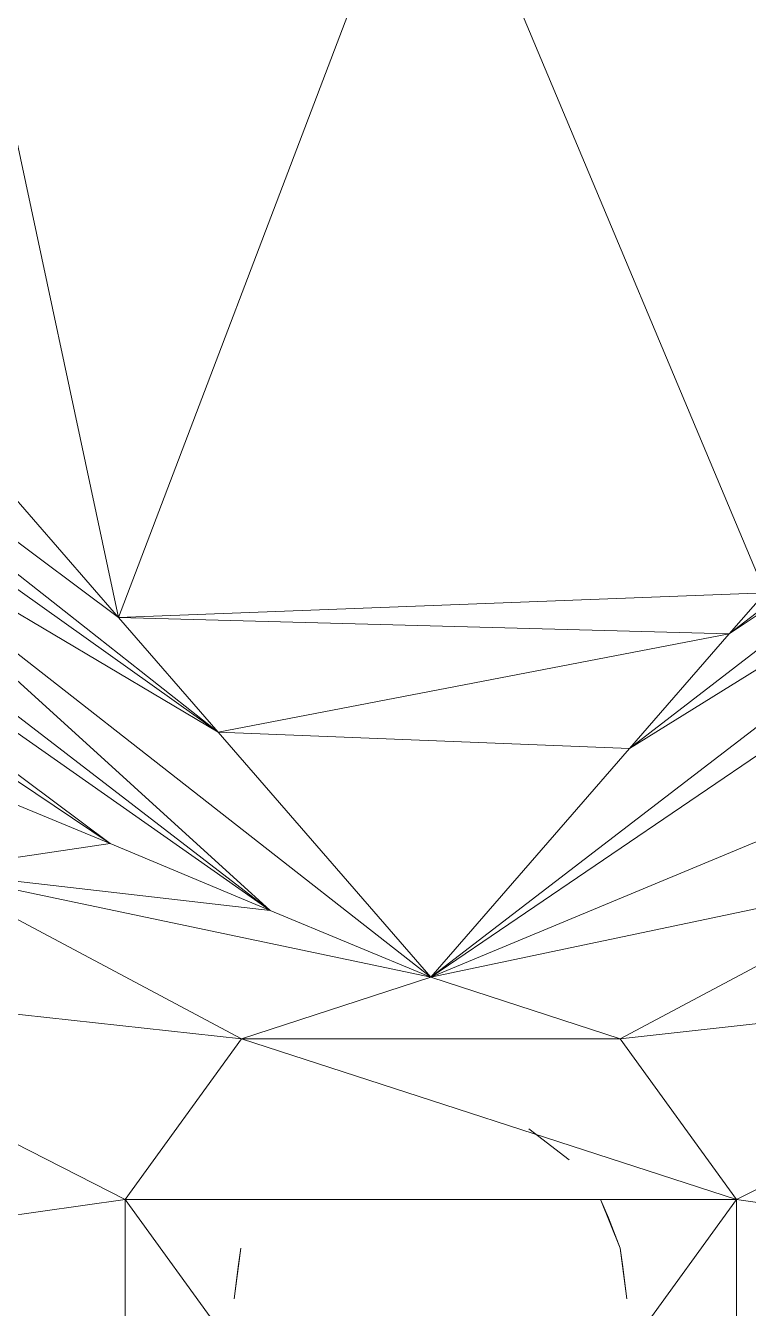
# Model space of a CAD drawing. Header units: inches. Extents: x 20461 to 27285, y -26063 to -19005.
# Drawn here: x 25518.121 to 25520.648, y -22411.915 to -22407.427 of the extents above; entities that cross this region are included whole.
import ezdxf

# ---------------------------------------------------------------- set-up
doc = ezdxf.new("R2010")
doc.units = ezdxf.units.IN
doc.header["$MEASUREMENT"] = 0
doc.layers.add('A-GENM', color=13, linetype='Continuous', lineweight=9)

# ---------------------------------------------------------------- blocks, each defined once
blk = doc.blocks.new('Drinking_Fountain-Haws_Corporation-Wall_Mounted_1119-1119-2447-1119-2447 - Drinking_Fountain-Haws_Corporation-Wall_Mounted_1119-1119-2447-300512 - 184570-300653-Site Plan - Phase 1')
at = {"layer": 'A-GENM'}
for p, q in [((23.9995, 23.6874), (22.9068, 20.8134)), ((23.9995, 23.6874), (25.1685, 20.8998)), ((22.3062, 23.6273), (22.9068, 20.8134)), ((19.7925, 23.1395), (22.9068, 20.8134)), ((19.7925, 23.1395), (23.2554, 20.412)), ((19.6226, 22.9989), (23.2554, 20.412)), ((23.437, 19.788), (19.4527, 22.8568)), ((19.3179, 22.6825), (23.437, 19.788)), ((19.3179, 22.6825), (22.8775, 20.0224)), ((19.1802, 22.5067), (22.8775, 20.0224)), ((25.0425, 20.7562), (26.3228, 21.7421)), ((24.6939, 20.3549), (26.3638, 21.6425)), ((25.0425, 20.7562), (26.3638, 21.6425)), ((26.5279, 21.496), (23.9995, 19.5551)), ((26.5279, 21.496), (24.6939, 20.3549)), ((23.9995, 19.5551), (26.73, 21.4125)), ((23.9995, 19.5551), (21.7993, 21.2777)), ((23.437, 19.788), (21.7993, 21.2777)), ((23.2554, 20.412), (21.7993, 21.2777)), ((22.5112, 21.2704), (22.9068, 20.8134)), ((25.1685, 20.8998), (22.9068, 20.8134)), ((25.1685, 20.8998), (25.0425, 20.7562)), ((22.9068, 20.8134), (25.0425, 20.7562)), ((22.9068, 20.8134), (23.2554, 20.412)), ((25.0425, 20.7562), (23.2554, 20.412)), ((24.6939, 20.3549), (25.0425, 20.7562)), ((21.7525, 20.4882), (22.8775, 20.0224)), ((24.6939, 20.3549), (23.2554, 20.412)), ((23.9995, 19.5551), (23.2554, 20.412)), ((24.6939, 20.3549), (23.9995, 19.5551)), ((25.2739, 20.0853), (23.9995, 19.5551)), ((22.8775, 20.0224), (22.2329, 19.9271)), ((23.437, 19.788), (22.8775, 20.0224)), ((23.3374, 19.3397), (22.2329, 19.9271)), ((23.9995, 19.5551), (22.2329, 19.9271)), ((23.437, 19.788), (22.2329, 19.9271)), ((25.7661, 19.9271), (23.9995, 19.5551)), ((24.6616, 19.3397), (25.7661, 19.9271)), ((23.9995, 19.5551), (23.437, 19.788)), ((23.3374, 19.3397), (21.4126, 19.5507)), ((22.9302, 18.7772), (21.4126, 19.5507)), ((23.3374, 19.3397), (23.9995, 19.5551)), ((24.6616, 19.3397), (23.9995, 19.5551)), ((24.6616, 19.3397), (26.5864, 19.5507)), ((26.5864, 19.5507), (25.0689, 18.7772)), ((23.3374, 19.3397), (22.9302, 18.7772)), ((23.3374, 19.3397), (24.6616, 19.3397)), ((23.3374, 19.3397), (25.0689, 18.7772)), ((24.6616, 19.3397), (25.0689, 18.7772)), ((24.3423, 19.0248), (24.4829, 18.9164)), ((22.9302, 18.7772), (21.9341, 18.6352)), ((23.9995, 17.3051), (22.9302, 18.7772)), ((22.9302, 18.7772), (25.0689, 18.7772)), ((22.9302, 18.7772), (22.9302, 18.0829)), ((23.9995, 17.3051), (25.0689, 18.7772)), ((24.5943, 18.7743), (24.6206, 18.7128)), ((24.5943, 18.7743), (24.6616, 18.6073)), ((25.0689, 18.0829), (25.0689, 18.7772)), ((25.0689, 18.7772), (26.065, 18.6352)), ((24.6206, 18.7128), (24.6616, 18.6073)), ((23.3345, 18.6073), (23.3111, 18.4301)), ((23.3345, 18.6073), (23.3257, 18.5414)), ((24.6704, 18.5414), (24.6616, 18.6073)), ((24.6851, 18.4301), (24.6616, 18.6073)), ((23.3257, 18.5414), (23.3111, 18.4301)), ((24.6704, 18.5414), (24.6851, 18.4301))]:
    blk.add_line(p, q, dxfattribs=at)
blk = doc.blocks.new('Locker Rooms_MASTER_ifc-1-Site Plan - Phase 1')
at = {"lineweight": 9}
blk.add_blockref('Drinking_Fountain-Haws_Corporation-Wall_Mounted_1119-1119-2447-1119-2447 - Drinking_Fountain-Haws_Corporation-Wall_Mounted_1119-1119-2447-300512 - 184570-300653-Site Plan - Phase 1', (25495.5386, -22430.3109), dxfattribs=at)

msp = doc.modelspace()

# ---------------------------------------------------------------- block references
at = {"lineweight": 5}
msp.add_blockref('Locker Rooms_MASTER_ifc-1-Site Plan - Phase 1', (0, 0), dxfattribs=at)

doc.saveas('drawing.dxf')
